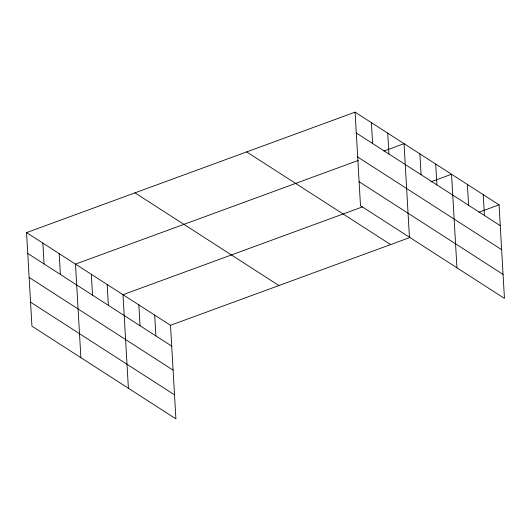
<?xml version="1.0" encoding="UTF-8"?>
<svg xmlns="http://www.w3.org/2000/svg" width="531" height="531" viewBox="0 0 531 531"><rect width="100%" height="100%" fill="white"/><g stroke="black" fill="none" stroke-linecap="round" stroke-linejoin="round"><path stroke-width="0.8" d="M26.55 232.605L170.511 325.284L175.9 418.846L31.946 326.167L26.55 232.605L355.1 112.154L499.054 204.833L504.45 298.395L360.489 205.716L355.1 112.154M358.352 160.415L75.495 264.113L80.891 357.675M383.906 151.05L404.045 143.669L409.441 237.231M362.487 206.898L123 294.698L128.396 388.261M430.641 181.914L451.549 174.248L456.945 267.81M170.511 325.284L409.998 237.483M478.922 212.214L499.054 204.833M356.301 133.002L500.255 225.682M357.682 156.997L501.642 249.676M359.109 181.721L503.069 274.401M246.676 151.906L390.637 244.579M134.974 192.853L278.928 285.532M27.751 253.453L171.712 346.126M29.139 277.447L173.093 370.127M30.559 302.172L174.52 394.852M483.217 194.638L484.425 215.486M467.386 184.443L468.588 205.291M435.712 164.052L436.913 184.901M419.875 153.857L421.083 174.706M387.73 133.162L388.931 154.01M371.415 122.661L372.616 143.509M154.674 315.089L155.875 335.937M138.837 304.894L140.038 325.742M107.169 284.503L108.37 305.352M91.332 274.308L92.533 295.156M59.18 253.612L60.381 274.461M42.865 243.105L44.066 263.953"/></g></svg>
